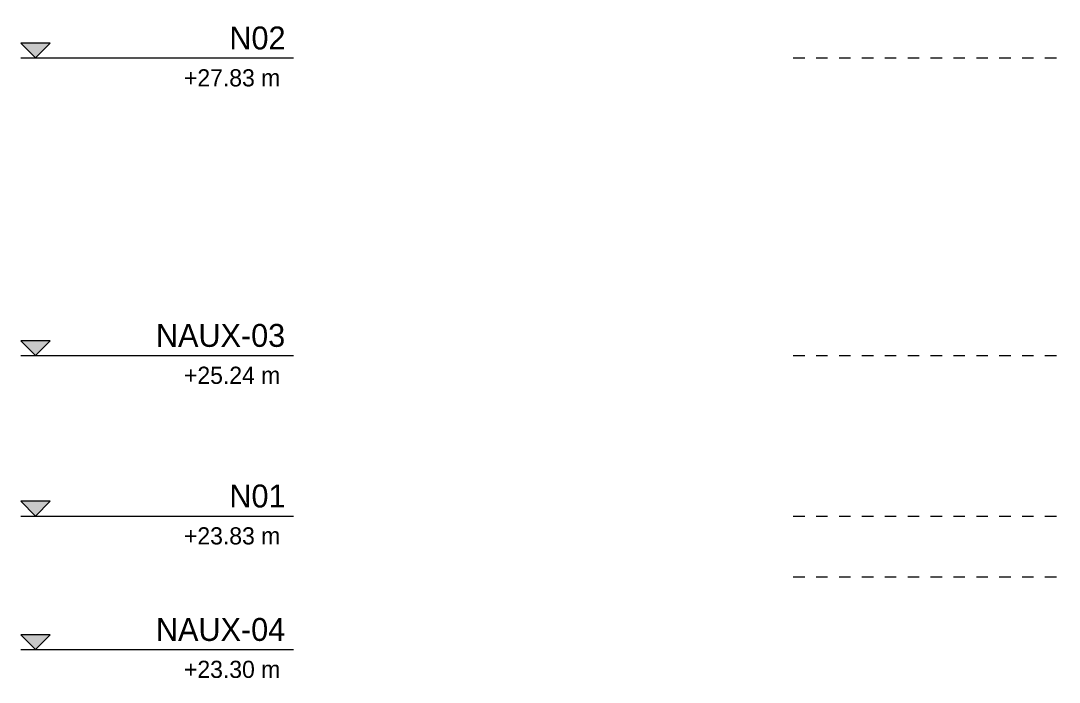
# Model space of a CAD drawing. Header units: metres. Extents: x 3 to 183, y -124 to 10.
# Drawn here: x 96.92 to 105.99, y -1.45 to 4.32 of the extents above; entities that cross this region are included whole.
import ezdxf

# ---------------------------------------------------------------- set-up
doc = ezdxf.new("R2010")
doc.units = ezdxf.units.M
doc.linetypes.add('Centre', pattern=[0.03175, 0.00635, -0.00475, 0.0159, -0.00475])
doc.layers.add('A-FLOR-LEVL', color=7, linetype='Continuous', lineweight=9)
doc.styles.add('Century Gothic_2', font='GOTHIC.TTF', dxfattribs={"height": 0.2})
doc.styles.add('Century Gothic_3', font='GOTHIC.TTF', dxfattribs={"height": 0.15})

# ---------------------------------------------------------------- blocks, each defined once
blk = doc.blocks.new('Level - Con_Triangulo-1145488-Elevación 01')
at = {"layer": 'A-FLOR-LEVL', "true_color": 0xe2e2e2}
blk.add_hatch(color=254, dxfattribs=at).paths.add_polyline_path([(-76.5856, 0.1286), (-76.7142, 0), (-76.8428, 0.1286)])
at = {"layer": 'A-FLOR-LEVL', "color": 253, "true_color": 0xaaaaaa}
for p, q in [((-76.5856, 0.1286), (-76.8428, 0.1286)), ((-76.8428, 0.1286), (-76.7142, 0)), ((-76.7142, 0), (-76.5856, 0.1286)), ((-76.8428, 0), (-74.4584, 0))]:
    blk.add_line(p, q, dxfattribs=at)

msp = doc.modelspace()

# ---------------------------------------------------------------- linework, layer by layer
at = {"layer": 'A-FLOR-LEVL', "color": 253, "linetype": 'Centre', "true_color": 0xaaaaaa}
for p, q in [((103.6689, 4), (144.9655, 4)), ((103.6689, 1.4024), (144.9655, 1.4024)), ((103.6689, 0), (144.9655, 0)), ((103.6689, -0.5305), (143.6955, -0.5305))]:
    msp.add_line(p, q, dxfattribs=at)

# ---------------------------------------------------------------- block references
at = {"layer": 'A-FLOR-LEVL', "color": 253, "true_color": 0xaaaaaa}
for p in [(173.7592, 4), (173.7592, 1.4024), (173.7592, 0), (173.7592, -1.1655)]:
    msp.add_blockref('Level - Con_Triangulo-1145488-Elevación 01', p, dxfattribs=at)

# ---------------------------------------------------------------- texts
at = {"layer": 'A-FLOR-LEVL', "color": 9, "true_color": 0xb7b7b7, "char_height": 0.15, "width": 1.122362, "attachment_point": 1, "style": 'Century Gothic_3', "bg_fill": 3, "box_fill_scale": 1.25, "bg_fill_color": 256, "bg_fill_true_color": 13158600, "bg_fill_transparency": 0}
for s, insert in [('+27.83 m', (98.343, 3.9016)), ('+25.24 m', (98.343, 1.304)), ('+23.83 m', (98.343, -0.0984)), ('+23.30 m', (98.343, -1.264))]:
    msp.add_mtext(s, dxfattribs=dict(at, insert=insert))

# ---------------------------------------------------------------- next in the draw order: texts
at = {"layer": 'A-FLOR-LEVL', "color": 9, "true_color": 0xb7b7b7, "char_height": 0.2, "attachment_point": 1, "style": 'Century Gothic_2', "bg_fill": 3, "box_fill_scale": 1.25, "bg_fill_color": 256, "bg_fill_true_color": 13158600, "bg_fill_transparency": 0}
for s, insert, width in [('N02', (98.74, 4.2747), 0.64135), ('NAUX-03', (98.098, 1.6771), 1.418987), ('N01', (98.74, 0.2747), 0.64135), ('NAUX-04', (98.098, -0.8908), 1.418987)]:
    msp.add_mtext(s, dxfattribs=dict(at, insert=insert, width=width))

doc.saveas('drawing.dxf')
